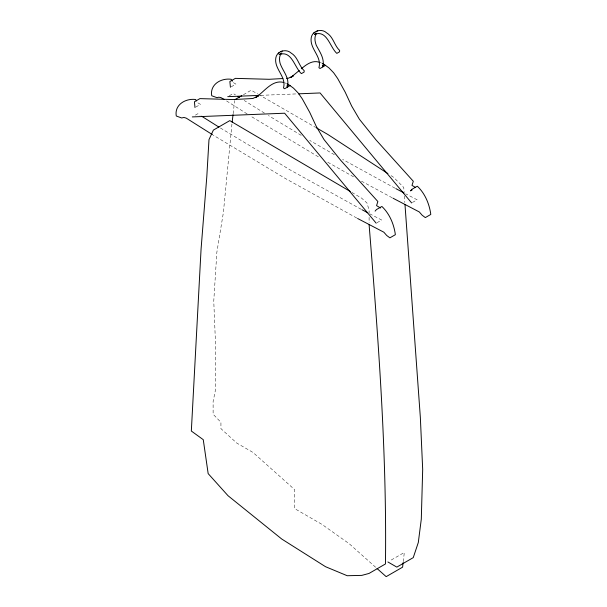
<?xml version="1.0" encoding="UTF-8"?>
<svg xmlns="http://www.w3.org/2000/svg" width="607" height="607" viewBox="0 0 607 607"><rect width="100%" height="100%" fill="white"/><g stroke="black" fill="none" stroke-linecap="round" stroke-linejoin="round"><path stroke-width="0.46" stroke-dasharray="3.04 2.28" d="M231.942 124.018L223.384 212.541L216.843 252.391L213.763 301.072L215.356 339.89L215.356 390.483L213.118 401.568L213.118 414.217L220.933 422.313L220.933 428.633L236.707 443.034L253.005 452.45L294.592 489.591L294.592 508.575L321.976 524.387L349.184 543.682L376.401 567.94M233.141 113.729L234.659 100.633M403.245 561.657L404.323 552.469L389.451 561.05M195.765 107.075L200.462 104.358L197.723 102.78L196.486 100.823M231.206 86.816L235.903 84.107L233.164 82.522M195.431 115.11L197.783 113.752L200.044 115.186M229.309 95.754L233.217 93.493L235.478 94.935M243.377 94.73L251.199 90.215L257.725 93.979M376.97 222.746L381.666 220.038L369.428 213.656M412.411 202.488L417.108 199.779L405.688 193.83M260.722 95.337L296.52 93.903M319.836 62.46L321.482 63.052M284.402 82.719L286.049 83.303M395.036 188.2L342.583 159.383M392.19 197.783L360.975 180.894M361.233 209.324L290.745 170.264L219.711 127.584M356.757 218.034L285.267 178.45L213.277 135.179M353.578 176.819L327.279 161.955M334.381 154.694L309.782 140.452M258.544 94.449L315.632 127.417M318.356 156.826L250.281 115.899M351.893 192.434L361.666 198.185L366.932 202.958L369.102 210.022L369.102 212.776M301.201 135.353L268.415 115.542M264.508 113.145L244.226 100.496M247.148 113.941L225.258 100.102M391.083 175.651L393.457 177.198L403.754 187.449L404.095 192.169M404.361 195.94L404.839 202.541M369.102 217.359L369.102 222.868"/><path stroke-width="0.91" d="M232.162 122.144L233.027 114.662M403.139 562.575L402.6 567.166L386.173 576.65L377.099 568.562M316.239 33.833C314.1 37.27 314.927 41.625 316.239 45.214C319.79 52.073 324.866 58.568 322.818 66.907M375.111 211.137L376.401 209.605L381.879 206.448C389.633 213.808 393.943 224.226 395.369 234.689L389.891 237.845L386.72 235.486L383.844 232.2L357.576 218.474M287.377 87.165C289.971 77.817 282.763 71.307 280.077 63.249C279.228 59.873 278.954 55.578 281.785 53.037L279.045 54.615C291.724 49.918 294.312 67.195 301.383 73.644L304.122 72.058L304.206 70.716C298.72 65.662 297.961 57.066 291.155 53.082C286.238 48.393 276.883 51.026 275.821 57.87C273.924 69.107 286.701 76.543 283.484 87.992L284.637 88.743L290.116 85.579M316.543 33.173L314.487 34.356C327.165 29.66 329.753 46.936 336.817 53.386L339.556 51.807L339.647 50.457C334.161 45.404 333.402 36.815 326.589 32.831C321.68 28.134 312.324 30.767 311.254 37.611C309.365 48.856 322.142 56.284 318.925 67.741L320.079 68.492L325.549 65.328M299.259 70.495L290.905 77.392L293.257 76.034M301.345 68.766C306.14 64.683 312.339 59.979 319.016 62.172M234.772 99.7L241.814 95.633M258.597 95.838L255.471 97.644C263.924 92.302 271.959 79.373 283.575 82.431M286.618 86.186L288.962 84.836L293.538 88.182L298.204 93.023L302.248 98.797L309.722 112.356L316.217 126.294L323.971 139.504L340.565 160.149L377.873 201.532L376.552 205.644L380.589 207.981M322.347 65.761L324.396 64.577L328.979 67.923L333.645 72.772L337.689 78.546L345.163 92.105L351.658 106.035L359.405 119.245L376.006 139.891L413.314 181.273L411.986 185.393L415.218 187.252M412.115 189.983L410.552 190.886L411.842 189.354L417.32 186.19C425.075 193.55 429.377 203.967 430.803 214.43L425.325 217.594L422.161 215.227L419.285 211.942L393.01 198.216M278.211 53.325L279.561 52.543M280.95 51.739L282.301 50.965M313.652 33.066L315.003 32.292M316.391 31.488L317.742 30.707M293.181 75.829L288.378 78.235L286.55 78.341M258.544 95.686L252.944 98.493L233.725 99.556L199.908 98.622L194.43 101.786L194.984 107.522M282.892 78.538L269.167 79.297L235.349 78.364L229.871 81.528L230.425 87.271M227.746 96.657L258.832 95.413M298.409 93.827L320.079 92.954L411.629 202.943M192.305 116.916L284.637 113.213L376.188 223.201M322.325 63.469L323.994 64.312M286.883 83.728L288.56 84.57M395.855 188.633L404.05 192.965M362.053 209.756L367.789 212.791M316.452 127.887L327.871 134.481L387.926 173.594M387.888 561.953L396.819 567.113L413.253 557.628L418.306 542.499L421.296 519.16L422.684 469.401L420.355 417.54L404.975 204.422M350.269 191.478L229.795 120.626L213.368 130.11L208.983 139.663L206.797 176.758L201.076 249.045L191.334 431.031L203.262 439.68L208.163 473.619L228.042 495.729L281.762 539.046L325.527 566.703L347.219 575.724L361.795 575.383L369.026 573.44L385.46 563.956C386.909 450.705 378.161 337.5 369.102 224.696M218.93 127.098L201.63 116.203M212.496 134.686L186.228 118.122L183.959 117.462L181.66 117.97L176.273 116.005C174.3 104.859 185.393 98.175 195.659 99.51L196.486 100.823M237.868 96.452L239.454 97.461M224.476 99.609L220.736 97.492L218.566 97.219L217.101 97.712L211.714 95.747C209.741 84.608 220.834 77.916 231.1 79.259L232.337 81.217"/></g></svg>
